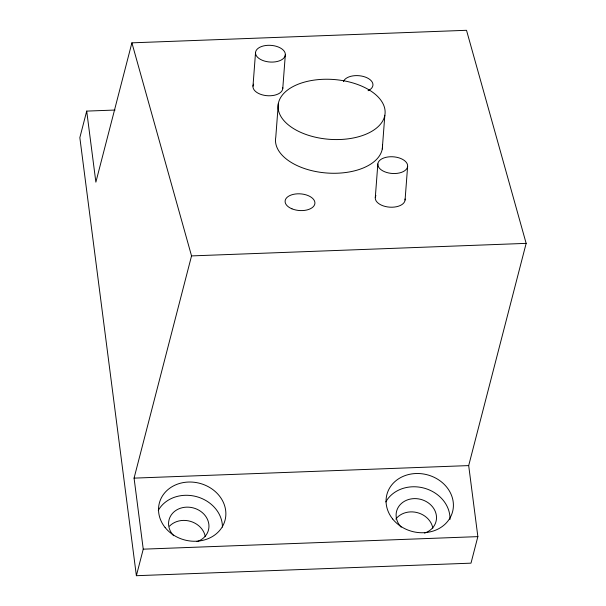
<?xml version="1.0" encoding="UTF-8"?>
<svg xmlns="http://www.w3.org/2000/svg" width="606" height="606" viewBox="0 0 606 606"><rect width="100%" height="100%" fill="white"/><g stroke="black" fill="none" stroke-linecap="round" stroke-linejoin="round"><path stroke-width="0.91" d="M252.982 86.188L255.543 52.51M278.328 103.543L275.775 137.221A53.646 29.989 4.3 0 0 327.369 173.051A53.646 29.989 4.3 0 0 382.522 144.629M282.767 88.574L285.32 54.888A14.938 8.348 4.3 0 0 263.625 45.897A14.938 8.348 4.3 0 0 262.345 60.305A14.938 8.348 4.3 0 0 285.32 54.888M375.288 197.632L377.841 163.953M382.28 148.985L384.833 115.299A53.646 29.989 4.3 0 0 309.757 80.848A53.646 29.989 4.3 0 0 300.159 132.108A53.646 29.989 4.3 0 0 384.833 115.299M405.073 200.018L407.626 166.332A14.938 8.348 4.3 0 0 385.931 157.34A14.938 8.348 4.3 0 0 384.643 171.748A14.938 8.348 4.3 0 0 407.626 166.332M86.703 111.103L79.841 137.638L136.38 575.7L470.998 563.163L477.861 536.628L468.688 465.59L526.159 243.37L466.514 30.3L131.896 42.837L95.869 182.141L86.703 111.103L115.057 110.042M136.38 575.7L143.243 549.165L134.07 478.126L191.541 255.906L131.896 42.837M191.541 255.906L526.159 243.37M134.07 478.126L468.688 465.59M143.243 549.165L477.861 536.628M343.428 81.583A14.938 8.348 4.3 0 1 365.395 77.106A14.938 8.348 4.3 0 1 368.069 90.718M282.744 87.522A14.938 8.348 4.3 0 1 266.201 95.612A14.938 8.348 4.3 0 1 253.641 84.158M405.043 198.965A14.938 8.348 4.3 0 1 389.908 207.176A14.938 8.348 4.3 0 1 375.364 197.117M375.69 196.094A14.938 8.348 4.3 0 1 375.94 195.602M169.513 526.152A20.369 17.589 14.5 0 1 190.473 521.349A20.369 17.589 14.5 0 1 205.29 536.651M395.832 519.054A20.369 17.589 14.5 0 1 416.989 512.547A20.369 17.589 14.5 0 1 432.835 528.129M173.627 535.712A20.369 17.589 14.5 0 1 176.982 509.767A20.369 17.589 14.5 0 1 206.29 517.191A20.369 17.589 14.5 0 1 196.98 541.62M401.172 527.182A20.369 17.589 14.5 0 1 404.52 501.238A20.369 17.589 14.5 0 1 433.835 508.661A20.369 17.589 14.5 0 1 424.526 533.098M158.272 510.441A33.951 29.315 14.5 0 1 196.139 496.534A33.951 29.315 14.5 0 1 222.44 527.099M385.817 501.919A33.951 29.315 14.5 0 1 424.155 488.141A33.951 29.315 14.5 0 1 449.97 519.433M291.948 208.82A14.938 8.348 4.3 0 0 314.908 203.381A14.938 8.348 4.3 0 0 293.198 194.405A14.938 8.348 4.3 0 0 291.948 208.82M165.127 527.523A33.951 29.315 14.5 0 0 223.084 525.357A33.951 29.315 14.5 0 0 188.375 482.043A33.951 29.315 14.5 0 0 165.127 527.523M392.665 519.001A33.951 29.315 14.5 0 0 450.622 516.835A33.951 29.315 14.5 0 0 415.913 473.521A33.951 29.315 14.5 0 0 392.665 519.001"/></g></svg>
